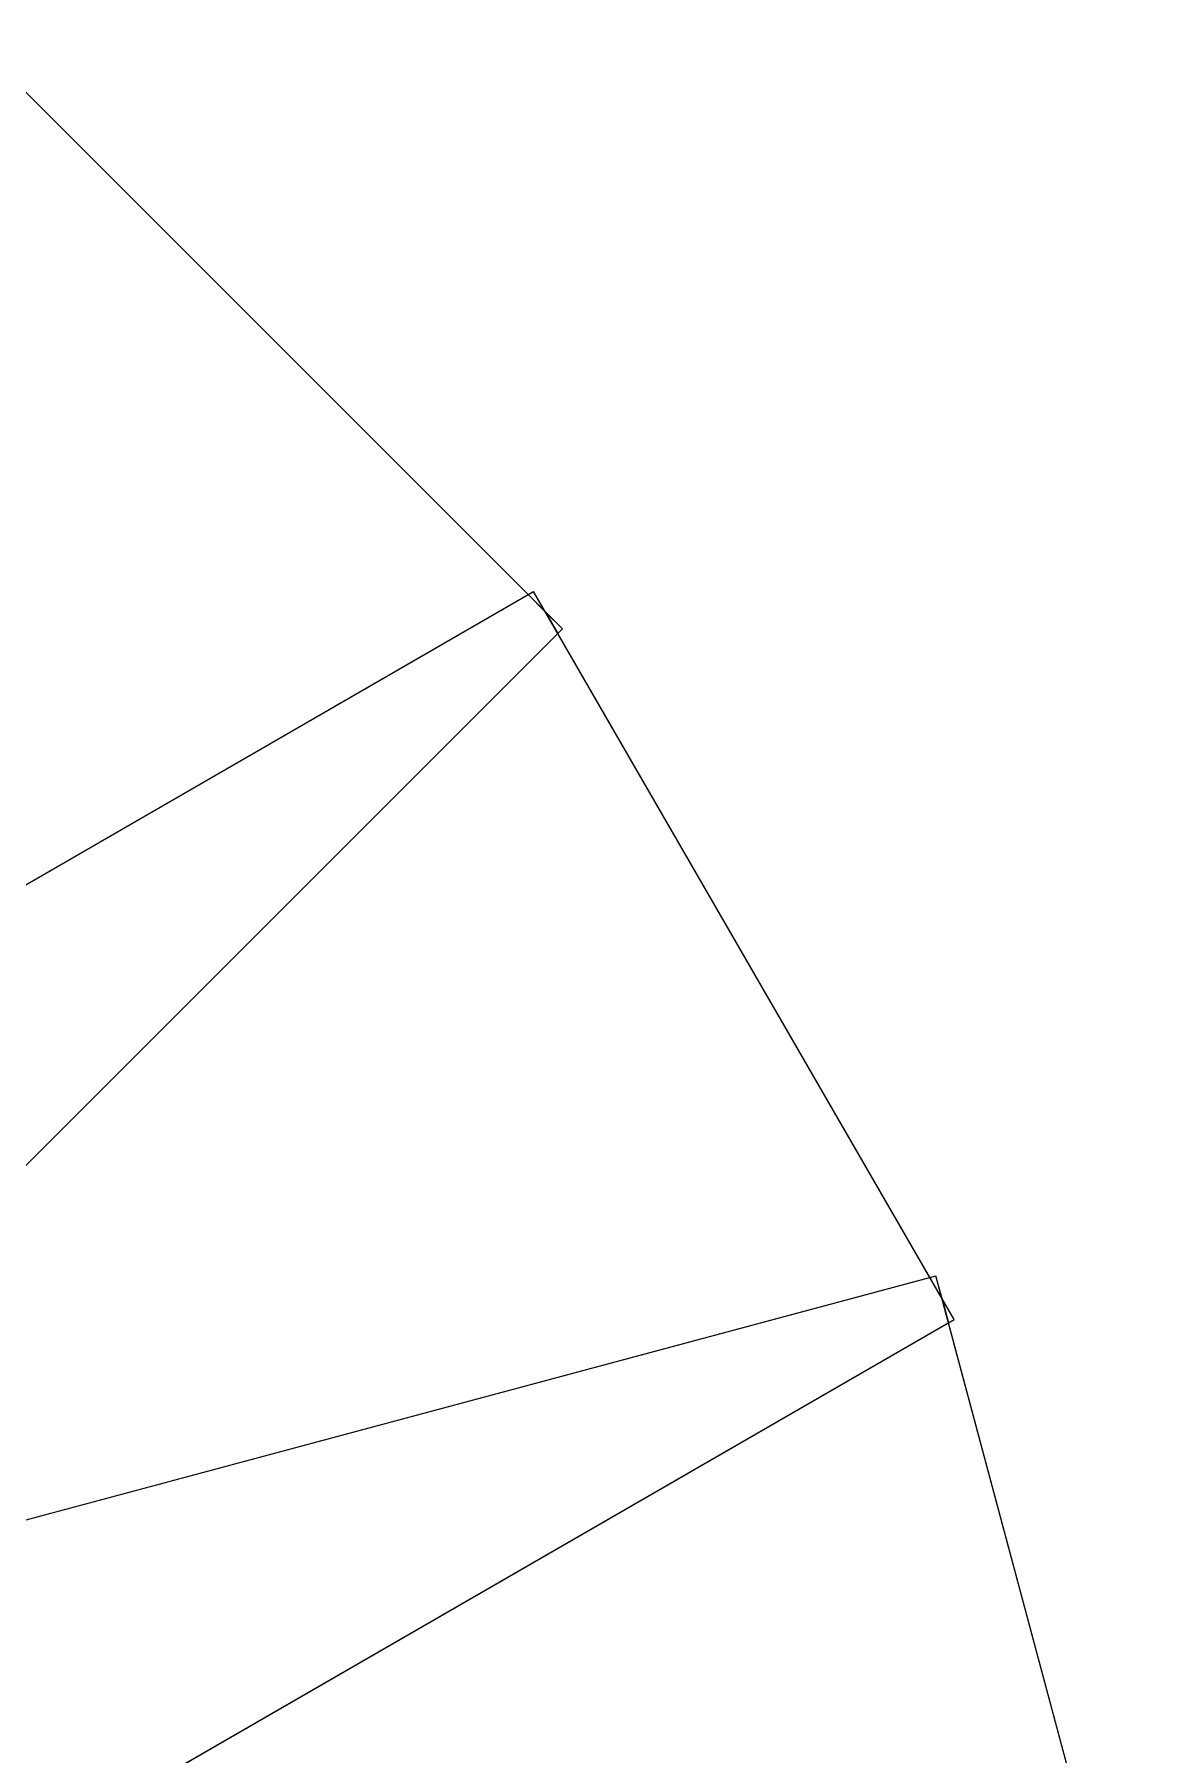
# Model space of a CAD drawing. Header units: millimetres. Extents: x -12.2 to 12.2, y -12.2 to 12.2.
# Drawn here: x 7.68 to 12.21, y 2.86 to 9.82 of the extents above; entities that cross this region are included whole.
import ezdxf

# ---------------------------------------------------------------- set-up
doc = ezdxf.new("R2010")
doc.units = ezdxf.units.MM
doc.layers.add('Part', color=7, linetype='CONTINUOUS')

msp = doc.modelspace()

# ---------------------------------------------------------------- linework, layer by layer
at = {"layer": 'Part'}
for p, q in [((9.6776, 7.5503, 92.25), (7.4119, 9.816, 92.25)), ((9.6776, 7.5503, 74.25), (7.4119, 9.816, 74.25)), ((9.6776, 7.5503, 56.25), (7.4119, 9.816, 56.25)), ((9.6776, 7.5503, 38.25), (7.4119, 9.816, 38.25)), ((9.6776, 7.5503, 20.25), (7.4119, 9.816, 20.25)), ((9.6776, 7.5503, 92.25), (7.4119, 9.816, 92.25)), ((9.6776, 7.5503, 74.25), (7.4119, 9.816, 74.25)), ((9.6776, 7.5503, 56.25), (7.4119, 9.816, 56.25)), ((9.6776, 7.5503, 38.25), (7.4119, 9.816, 38.25)), ((9.6776, 7.5503, 20.25), (7.4119, 9.816, 20.25)), ((9.6776, 7.5503, 2.25), (7.4119, 9.816, 2.25)), ((9.6776, 7.5503, 2.25), (7.4119, 9.816, 2.25)), ((9.816, 7.4119, 94.25), (7.5503, 9.6776, 94.25)), ((9.816, 7.4119, 22.25), (7.5503, 9.6776, 22.25)), ((9.816, 7.4119, 40.25), (7.5503, 9.6776, 40.25)), ((9.816, 7.4119, 58.25), (7.5503, 9.6776, 58.25)), ((9.816, 7.4119, 76.25), (7.5503, 9.6776, 76.25)), ((9.816, 7.4119, 94.25), (7.5503, 9.6776, 94.25)), ((9.816, 7.4119, 76.25), (7.5503, 9.6776, 76.25)), ((9.816, 7.4119, 58.25), (7.5503, 9.6776, 58.25)), ((9.816, 7.4119, 40.25), (7.5503, 9.6776, 40.25)), ((9.816, 7.4119, 22.25), (7.5503, 9.6776, 22.25)), ((9.816, 7.4119, 4.25), (7.5503, 9.6776, 4.25)), ((9.816, 7.4119, 4.25), (7.5503, 9.6776, 4.25)), ((3.2222, 3.8233, 91.5), (9.6999, 7.5632, 91.5)), ((3.2222, 3.8233, 91.5), (9.6999, 7.5632, 91.5)), ((3.2222, 3.8233, 73.5), (9.6999, 7.5632, 73.5)), ((3.2222, 3.8233, 73.5), (9.6999, 7.5632, 73.5)), ((3.2222, 3.8233, 55.5), (9.6999, 7.5632, 55.5)), ((3.2222, 3.8233, 55.5), (9.6999, 7.5632, 55.5)), ((3.2222, 3.8233, 37.5), (9.6999, 7.5632, 37.5)), ((3.2222, 3.8233, 37.5), (9.6999, 7.5632, 37.5)), ((3.2222, 3.8233, 19.5), (9.6999, 7.5632, 19.5)), ((3.2222, 3.8233, 19.5), (9.6999, 7.5632, 19.5)), ((3.2222, 3.8233, 1.5), (9.6999, 7.5632, 1.5)), ((3.2222, 3.8233, 1.5), (9.6999, 7.5632, 1.5)), ((3.2222, 3.8233, 92.25), (9.6776, 7.5503, 92.25)), ((3.2222, 3.8233, 92.25), (9.6776, 7.5503, 92.25)), ((3.2222, 3.8233, 74.25), (9.6776, 7.5503, 74.25)), ((3.2222, 3.8233, 74.25), (9.6776, 7.5503, 74.25)), ((3.2222, 3.8233, 56.25), (9.6776, 7.5503, 56.25)), ((3.2222, 3.8233, 56.25), (9.6776, 7.5503, 56.25)), ((3.2222, 3.8233, 38.25), (9.6776, 7.5503, 38.25)), ((3.2222, 3.8233, 38.25), (9.6776, 7.5503, 38.25)), ((3.2222, 3.8233, 20.25), (9.6776, 7.5503, 20.25)), ((3.2222, 3.8233, 20.25), (9.6776, 7.5503, 20.25)), ((3.2222, 3.8233, 2.25), (9.6776, 7.5503, 2.25)), ((3.2222, 3.8233, 2.25), (9.6776, 7.5503, 2.25)), ((9.6776, 7.5503, 93.5), (9.6999, 7.5632, 93.5)), ((9.6776, 7.5503, 75.5), (9.6999, 7.5632, 75.5)), ((9.6776, 7.5503, 57.5), (9.6999, 7.5632, 57.5)), ((9.6776, 7.5503, 39.5), (9.6999, 7.5632, 39.5)), ((9.6776, 7.5503, 21.5), (9.6999, 7.5632, 21.5)), ((9.6776, 7.5503, 93.5), (9.6999, 7.5632, 93.5)), ((9.6776, 7.5503, 75.5), (9.6999, 7.5632, 75.5)), ((9.6776, 7.5503, 57.5), (9.6999, 7.5632, 57.5)), ((9.6776, 7.5503, 39.5), (9.6999, 7.5632, 39.5)), ((9.6776, 7.5503, 21.5), (9.6999, 7.5632, 21.5)), ((9.6776, 7.5503, 3.5), (9.6999, 7.5632, 3.5)), ((9.6776, 7.5503, 3.5), (9.6999, 7.5632, 3.5)), ((9.6776, 7.5503, 93.5), (9.6776, 7.5503, 92.25)), ((9.6776, 7.5503, 75.5), (9.6776, 7.5503, 74.25)), ((9.6776, 7.5503, 57.5), (9.6776, 7.5503, 56.25)), ((9.6776, 7.5503, 39.5), (9.6776, 7.5503, 38.25)), ((9.6776, 7.5503, 21.5), (9.6776, 7.5503, 20.25)), ((9.6776, 7.5503, 93.5), (9.6776, 7.5503, 92.25)), ((9.748, 7.4799, 93.5), (9.6776, 7.5503, 93.5)), ((9.748, 7.4799, 93.5), (9.6776, 7.5503, 93.5)), ((9.6776, 7.5503, 75.5), (9.6776, 7.5503, 74.25)), ((9.748, 7.4799, 75.5), (9.6776, 7.5503, 75.5)), ((9.748, 7.4799, 75.5), (9.6776, 7.5503, 75.5)), ((9.6776, 7.5503, 57.5), (9.6776, 7.5503, 56.25)), ((9.748, 7.4799, 57.5), (9.6776, 7.5503, 57.5)), ((9.748, 7.4799, 57.5), (9.6776, 7.5503, 57.5)), ((9.6776, 7.5503, 39.5), (9.6776, 7.5503, 38.25)), ((9.748, 7.4799, 39.5), (9.6776, 7.5503, 39.5)), ((9.748, 7.4799, 39.5), (9.6776, 7.5503, 39.5)), ((9.6776, 7.5503, 21.5), (9.6776, 7.5503, 20.25)), ((9.748, 7.4799, 21.5), (9.6776, 7.5503, 21.5)), ((9.748, 7.4799, 21.5), (9.6776, 7.5503, 21.5)), ((9.6776, 7.5503, 3.5), (9.6776, 7.5503, 2.25)), ((9.748, 7.4799, 3.5), (9.6776, 7.5503, 3.5)), ((9.6776, 7.5503, 3.5), (9.6776, 7.5503, 2.25)), ((9.748, 7.4799, 3.5), (9.6776, 7.5503, 3.5)), ((9.6999, 7.5632, 91.5), (9.6999, 7.5632, 93.5)), ((11.302, 4.7883, 91.5), (9.6999, 7.5632, 91.5)), ((9.6999, 7.5632, 73.5), (9.6999, 7.5632, 75.5)), ((11.302, 4.7883, 73.5), (9.6999, 7.5632, 73.5)), ((9.6999, 7.5632, 55.5), (9.6999, 7.5632, 57.5)), ((11.302, 4.7883, 55.5), (9.6999, 7.5632, 55.5)), ((9.6999, 7.5632, 37.5), (9.6999, 7.5632, 39.5)), ((11.302, 4.7883, 37.5), (9.6999, 7.5632, 37.5)), ((9.6999, 7.5632, 19.5), (9.6999, 7.5632, 21.5)), ((11.302, 4.7883, 19.5), (9.6999, 7.5632, 19.5)), ((9.748, 7.4799, 93.5), (9.6999, 7.5632, 93.5)), ((9.6999, 7.5632, 91.5), (9.6999, 7.5632, 93.5)), ((11.302, 4.7883, 91.5), (9.6999, 7.5632, 91.5)), ((9.748, 7.4799, 93.5), (9.6999, 7.5632, 93.5)), ((9.748, 7.4799, 75.5), (9.6999, 7.5632, 75.5)), ((9.6999, 7.5632, 73.5), (9.6999, 7.5632, 75.5)), ((11.302, 4.7883, 73.5), (9.6999, 7.5632, 73.5)), ((9.748, 7.4799, 75.5), (9.6999, 7.5632, 75.5)), ((9.748, 7.4799, 57.5), (9.6999, 7.5632, 57.5)), ((9.6999, 7.5632, 55.5), (9.6999, 7.5632, 57.5)), ((11.302, 4.7883, 55.5), (9.6999, 7.5632, 55.5)), ((9.748, 7.4799, 57.5), (9.6999, 7.5632, 57.5)), ((9.748, 7.4799, 39.5), (9.6999, 7.5632, 39.5)), ((9.6999, 7.5632, 37.5), (9.6999, 7.5632, 39.5)), ((11.302, 4.7883, 37.5), (9.6999, 7.5632, 37.5)), ((9.748, 7.4799, 39.5), (9.6999, 7.5632, 39.5)), ((9.748, 7.4799, 21.5), (9.6999, 7.5632, 21.5)), ((9.6999, 7.5632, 19.5), (9.6999, 7.5632, 21.5)), ((11.302, 4.7883, 19.5), (9.6999, 7.5632, 19.5)), ((9.748, 7.4799, 21.5), (9.6999, 7.5632, 21.5)), ((9.748, 7.4799, 3.5), (9.6999, 7.5632, 3.5)), ((9.6999, 7.5632, 1.5), (9.6999, 7.5632, 3.5)), ((11.302, 4.7883, 1.5), (9.6999, 7.5632, 1.5)), ((9.6999, 7.5632, 1.5), (9.6999, 7.5632, 3.5)), ((11.302, 4.7883, 1.5), (9.6999, 7.5632, 1.5)), ((9.748, 7.4799, 3.5), (9.6999, 7.5632, 3.5)), ((9.748, 7.4799, 92.25), (9.7978, 7.3936, 92.25)), ((9.748, 7.4799, 92.25), (9.748, 7.4799, 93.5)), ((9.748, 7.4799, 92.25), (9.7978, 7.3936, 92.25)), ((9.816, 7.4119, 92.25), (9.748, 7.4799, 92.25)), ((9.748, 7.4799, 92.25), (9.748, 7.4799, 93.5)), ((9.816, 7.4119, 92.25), (9.748, 7.4799, 92.25)), ((9.748, 7.4799, 74.25), (9.748, 7.4799, 75.5)), ((9.816, 7.4119, 74.25), (9.748, 7.4799, 74.25)), ((9.748, 7.4799, 74.25), (9.7978, 7.3936, 74.25)), ((9.748, 7.4799, 74.25), (9.748, 7.4799, 75.5)), ((9.748, 7.4799, 56.25), (9.748, 7.4799, 57.5)), ((9.816, 7.4119, 56.25), (9.748, 7.4799, 56.25)), ((9.748, 7.4799, 56.25), (9.7978, 7.3936, 56.25)), ((9.748, 7.4799, 56.25), (9.748, 7.4799, 57.5)), ((9.748, 7.4799, 38.25), (9.748, 7.4799, 39.5)), ((9.816, 7.4119, 38.25), (9.748, 7.4799, 38.25)), ((9.748, 7.4799, 38.25), (9.7978, 7.3936, 38.25)), ((9.748, 7.4799, 38.25), (9.748, 7.4799, 39.5)), ((9.748, 7.4799, 20.25), (9.748, 7.4799, 21.5)), ((9.816, 7.4119, 20.25), (9.748, 7.4799, 20.25)), ((9.748, 7.4799, 20.25), (9.7978, 7.3936, 20.25)), ((9.748, 7.4799, 20.25), (9.748, 7.4799, 21.5)), ((9.748, 7.4799, 20.25), (9.7978, 7.3936, 20.25)), ((9.816, 7.4119, 20.25), (9.748, 7.4799, 20.25)), ((9.748, 7.4799, 38.25), (9.7978, 7.3936, 38.25)), ((9.816, 7.4119, 38.25), (9.748, 7.4799, 38.25)), ((9.748, 7.4799, 56.25), (9.7978, 7.3936, 56.25)), ((9.816, 7.4119, 56.25), (9.748, 7.4799, 56.25)), ((9.748, 7.4799, 74.25), (9.7978, 7.3936, 74.25)), ((9.816, 7.4119, 74.25), (9.748, 7.4799, 74.25)), ((9.748, 7.4799, 2.25), (9.748, 7.4799, 3.5)), ((9.816, 7.4119, 2.25), (9.748, 7.4799, 2.25)), ((9.748, 7.4799, 2.25), (9.7978, 7.3936, 2.25)), ((9.816, 7.4119, 2.25), (9.748, 7.4799, 2.25)), ((9.748, 7.4799, 2.25), (9.7978, 7.3936, 2.25)), ((9.748, 7.4799, 2.25), (9.748, 7.4799, 3.5)), ((4.527, 2.1228, 94.25), (9.816, 7.4119, 94.25)), ((4.527, 2.1228, 94.25), (9.816, 7.4119, 94.25)), ((4.527, 2.1228, 22.25), (9.816, 7.4119, 22.25)), ((4.527, 2.1228, 22.25), (9.816, 7.4119, 22.25)), ((4.527, 2.1228, 40.25), (9.816, 7.4119, 40.25)), ((4.527, 2.1228, 40.25), (9.816, 7.4119, 40.25)), ((4.527, 2.1228, 58.25), (9.816, 7.4119, 58.25)), ((4.527, 2.1228, 58.25), (9.816, 7.4119, 58.25)), ((4.527, 2.1228, 76.25), (9.816, 7.4119, 76.25)), ((4.527, 2.1228, 76.25), (9.816, 7.4119, 76.25)), ((9.7978, 7.3936, 93.5), (4.527, 2.1228, 93.5)), ((9.7978, 7.3936, 93.5), (4.527, 2.1228, 93.5)), ((9.7978, 7.3936, 21.5), (4.527, 2.1228, 21.5)), ((9.7978, 7.3936, 21.5), (4.527, 2.1228, 21.5)), ((9.7978, 7.3936, 39.5), (4.527, 2.1228, 39.5)), ((9.7978, 7.3936, 39.5), (4.527, 2.1228, 39.5)), ((9.7978, 7.3936, 57.5), (4.527, 2.1228, 57.5)), ((9.7978, 7.3936, 57.5), (4.527, 2.1228, 57.5)), ((9.7978, 7.3936, 75.5), (4.527, 2.1228, 75.5)), ((9.7978, 7.3936, 75.5), (4.527, 2.1228, 75.5)), ((9.7978, 7.3936, 3.5), (4.527, 2.1228, 3.5)), ((9.7978, 7.3936, 3.5), (4.527, 2.1228, 3.5)), ((5.2709, 2.8667, 4.25), (9.816, 7.4119, 4.25)), ((5.2709, 2.8667, 4.25), (9.816, 7.4119, 4.25)), ((9.7978, 7.3936, 92.25), (9.816, 7.4119, 92.25)), ((9.7978, 7.3936, 20.25), (9.816, 7.4119, 20.25)), ((9.7978, 7.3936, 38.25), (9.816, 7.4119, 38.25)), ((9.7978, 7.3936, 56.25), (9.816, 7.4119, 56.25)), ((9.7978, 7.3936, 74.25), (9.816, 7.4119, 74.25)), ((9.7978, 7.3936, 92.25), (9.816, 7.4119, 92.25)), ((9.7978, 7.3936, 20.25), (9.816, 7.4119, 20.25)), ((9.7978, 7.3936, 38.25), (9.816, 7.4119, 38.25)), ((9.7978, 7.3936, 56.25), (9.816, 7.4119, 56.25)), ((9.7978, 7.3936, 74.25), (9.816, 7.4119, 74.25)), ((9.7978, 7.3936, 2.25), (9.816, 7.4119, 2.25)), ((9.7978, 7.3936, 2.25), (9.816, 7.4119, 2.25)), ((11.3999, 4.6187, 93.5), (9.7978, 7.3936, 93.5)), ((9.7978, 7.3936, 92.25), (9.7978, 7.3936, 93.5)), ((11.3999, 4.6187, 21.5), (9.7978, 7.3936, 21.5)), ((9.7978, 7.3936, 20.25), (9.7978, 7.3936, 21.5)), ((11.3999, 4.6187, 39.5), (9.7978, 7.3936, 39.5)), ((9.7978, 7.3936, 38.25), (9.7978, 7.3936, 39.5)), ((11.3999, 4.6187, 57.5), (9.7978, 7.3936, 57.5)), ((9.7978, 7.3936, 56.25), (9.7978, 7.3936, 57.5)), ((11.3999, 4.6187, 75.5), (9.7978, 7.3936, 75.5)), ((9.7978, 7.3936, 74.25), (9.7978, 7.3936, 75.5)), ((11.3999, 4.6187, 93.5), (9.7978, 7.3936, 93.5)), ((9.7978, 7.3936, 92.25), (9.7978, 7.3936, 93.5)), ((11.3999, 4.6187, 75.5), (9.7978, 7.3936, 75.5)), ((9.7978, 7.3936, 74.25), (9.7978, 7.3936, 75.5)), ((11.3999, 4.6187, 57.5), (9.7978, 7.3936, 57.5)), ((9.7978, 7.3936, 56.25), (9.7978, 7.3936, 57.5)), ((11.3999, 4.6187, 39.5), (9.7978, 7.3936, 39.5)), ((9.7978, 7.3936, 38.25), (9.7978, 7.3936, 39.5)), ((11.3999, 4.6187, 21.5), (9.7978, 7.3936, 21.5)), ((9.7978, 7.3936, 20.25), (9.7978, 7.3936, 21.5)), ((9.7978, 7.3936, 2.25), (9.7978, 7.3936, 3.5)), ((11.3999, 4.6187, 3.5), (9.7978, 7.3936, 3.5)), ((11.3999, 4.6187, 3.5), (9.7978, 7.3936, 3.5)), ((9.7978, 7.3936, 2.25), (9.7978, 7.3936, 3.5)), ((9.816, 7.4119, 92.25), (9.816, 7.4119, 94.25)), ((9.816, 7.4119, 20.25), (9.816, 7.4119, 22.25)), ((9.816, 7.4119, 38.25), (9.816, 7.4119, 40.25)), ((9.816, 7.4119, 56.25), (9.816, 7.4119, 58.25)), ((9.816, 7.4119, 74.25), (9.816, 7.4119, 76.25)), ((9.816, 7.4119, 92.25), (9.816, 7.4119, 94.25)), ((9.816, 7.4119, 74.25), (9.816, 7.4119, 76.25)), ((9.816, 7.4119, 56.25), (9.816, 7.4119, 58.25)), ((9.816, 7.4119, 38.25), (9.816, 7.4119, 40.25)), ((9.816, 7.4119, 20.25), (9.816, 7.4119, 22.25)), ((9.816, 7.4119, 2.25), (9.816, 7.4119, 4.25)), ((9.816, 7.4119, 2.25), (9.816, 7.4119, 4.25)), ((4.1019, 2.8591, 90.75), (11.3269, 4.795, 90.75)), ((4.1019, 2.8591, 90.75), (11.3269, 4.795, 90.75)), ((4.1019, 2.8591, 72.75), (11.3269, 4.795, 72.75)), ((4.1019, 2.8591, 72.75), (11.3269, 4.795, 72.75)), ((4.1019, 2.8591, 54.75), (11.3269, 4.795, 54.75)), ((4.1019, 2.8591, 54.75), (11.3269, 4.795, 54.75)), ((4.1019, 2.8591, 36.75), (11.3269, 4.795, 36.75)), ((4.1019, 2.8591, 36.75), (11.3269, 4.795, 36.75)), ((4.1019, 2.8591, 18.75), (11.3269, 4.795, 18.75)), ((4.1019, 2.8591, 18.75), (11.3269, 4.795, 18.75)), ((4.1019, 2.8591, 0.75), (11.3269, 4.795, 0.75)), ((4.1019, 2.8591, 0.75), (11.3269, 4.795, 0.75)), ((4.1019, 2.8591, 91.5), (11.302, 4.7883, 91.5)), ((4.1019, 2.8591, 91.5), (11.302, 4.7883, 91.5)), ((4.1019, 2.8591, 73.5), (11.302, 4.7883, 73.5)), ((4.1019, 2.8591, 73.5), (11.302, 4.7883, 73.5)), ((4.1019, 2.8591, 55.5), (11.302, 4.7883, 55.5)), ((4.1019, 2.8591, 55.5), (11.302, 4.7883, 55.5)), ((4.1019, 2.8591, 37.5), (11.302, 4.7883, 37.5)), ((4.1019, 2.8591, 37.5), (11.302, 4.7883, 37.5)), ((4.1019, 2.8591, 19.5), (11.302, 4.7883, 19.5)), ((4.1019, 2.8591, 19.5), (11.302, 4.7883, 19.5)), ((4.1019, 2.8591, 1.5), (11.302, 4.7883, 1.5)), ((4.1019, 2.8591, 1.5), (11.302, 4.7883, 1.5)), ((11.302, 4.7883, 92.75), (11.3269, 4.795, 92.75)), ((11.302, 4.7883, 74.75), (11.3269, 4.795, 74.75)), ((11.302, 4.7883, 56.75), (11.3269, 4.795, 56.75)), ((11.302, 4.7883, 38.75), (11.3269, 4.795, 38.75)), ((11.302, 4.7883, 20.75), (11.3269, 4.795, 20.75)), ((11.302, 4.7883, 92.75), (11.3269, 4.795, 92.75)), ((11.302, 4.7883, 74.75), (11.3269, 4.795, 74.75)), ((11.302, 4.7883, 56.75), (11.3269, 4.795, 56.75)), ((11.302, 4.7883, 38.75), (11.3269, 4.795, 38.75)), ((11.302, 4.7883, 20.75), (11.3269, 4.795, 20.75)), ((11.302, 4.7883, 2.75), (11.3269, 4.795, 2.75)), ((11.302, 4.7883, 2.75), (11.3269, 4.795, 2.75)), ((11.302, 4.7883, 92.75), (11.302, 4.7883, 91.5)), ((11.302, 4.7883, 74.75), (11.302, 4.7883, 73.5)), ((11.302, 4.7883, 56.75), (11.302, 4.7883, 55.5)), ((11.302, 4.7883, 38.75), (11.302, 4.7883, 37.5)), ((11.302, 4.7883, 20.75), (11.302, 4.7883, 19.5)), ((11.302, 4.7883, 92.75), (11.302, 4.7883, 91.5)), ((11.3518, 4.7021, 92.75), (11.302, 4.7883, 92.75)), ((11.3518, 4.7021, 92.75), (11.302, 4.7883, 92.75)), ((11.302, 4.7883, 74.75), (11.302, 4.7883, 73.5)), ((11.3518, 4.7021, 74.75), (11.302, 4.7883, 74.75)), ((11.3518, 4.7021, 74.75), (11.302, 4.7883, 74.75)), ((11.302, 4.7883, 56.75), (11.302, 4.7883, 55.5)), ((11.3518, 4.7021, 56.75), (11.302, 4.7883, 56.75)), ((11.3518, 4.7021, 56.75), (11.302, 4.7883, 56.75)), ((11.302, 4.7883, 38.75), (11.302, 4.7883, 37.5)), ((11.3518, 4.7021, 38.75), (11.302, 4.7883, 38.75)), ((11.3518, 4.7021, 38.75), (11.302, 4.7883, 38.75)), ((11.302, 4.7883, 20.75), (11.302, 4.7883, 19.5)), ((11.3518, 4.7021, 20.75), (11.302, 4.7883, 20.75)), ((11.3518, 4.7021, 20.75), (11.302, 4.7883, 20.75)), ((11.302, 4.7883, 2.75), (11.302, 4.7883, 1.5)), ((11.3518, 4.7021, 2.75), (11.302, 4.7883, 2.75)), ((11.302, 4.7883, 2.75), (11.302, 4.7883, 1.5)), ((11.3518, 4.7021, 2.75), (11.302, 4.7883, 2.75)), ((11.3518, 4.7021, 92.75), (11.3269, 4.795, 92.75)), ((11.3269, 4.795, 90.75), (11.3269, 4.795, 92.75)), ((12.1562, 1.7, 90.75), (11.3269, 4.795, 90.75)), ((11.3269, 4.795, 90.75), (11.3269, 4.795, 92.75)), ((12.1562, 1.7, 90.75), (11.3269, 4.795, 90.75)), ((11.3269, 4.795, 72.75), (11.3269, 4.795, 74.75)), ((12.1562, 1.7, 72.75), (11.3269, 4.795, 72.75)), ((11.3269, 4.795, 54.75), (11.3269, 4.795, 56.75)), ((12.1562, 1.7, 54.75), (11.3269, 4.795, 54.75)), ((11.3269, 4.795, 36.75), (11.3269, 4.795, 38.75)), ((12.1562, 1.7, 36.75), (11.3269, 4.795, 36.75)), ((11.3269, 4.795, 18.75), (11.3269, 4.795, 20.75)), ((12.1562, 1.7, 18.75), (11.3269, 4.795, 18.75)), ((11.3518, 4.7021, 92.75), (11.3269, 4.795, 92.75)), ((11.3518, 4.7021, 74.75), (11.3269, 4.795, 74.75)), ((11.3269, 4.795, 72.75), (11.3269, 4.795, 74.75)), ((12.1562, 1.7, 72.75), (11.3269, 4.795, 72.75)), ((11.3518, 4.7021, 74.75), (11.3269, 4.795, 74.75)), ((11.3518, 4.7021, 56.75), (11.3269, 4.795, 56.75)), ((11.3269, 4.795, 54.75), (11.3269, 4.795, 56.75)), ((12.1562, 1.7, 54.75), (11.3269, 4.795, 54.75)), ((11.3518, 4.7021, 56.75), (11.3269, 4.795, 56.75)), ((11.3518, 4.7021, 38.75), (11.3269, 4.795, 38.75)), ((11.3269, 4.795, 36.75), (11.3269, 4.795, 38.75)), ((12.1562, 1.7, 36.75), (11.3269, 4.795, 36.75)), ((11.3518, 4.7021, 38.75), (11.3269, 4.795, 38.75)), ((11.3518, 4.7021, 20.75), (11.3269, 4.795, 20.75)), ((11.3269, 4.795, 18.75), (11.3269, 4.795, 20.75)), ((12.1562, 1.7, 18.75), (11.3269, 4.795, 18.75)), ((11.3518, 4.7021, 20.75), (11.3269, 4.795, 20.75)), ((11.3269, 4.795, 0.75), (11.3269, 4.795, 2.75)), ((12.1562, 1.7, 0.75), (11.3269, 4.795, 0.75)), ((11.3518, 4.7021, 2.75), (11.3269, 4.795, 2.75)), ((11.3269, 4.795, 0.75), (11.3269, 4.795, 2.75)), ((12.1562, 1.7, 0.75), (11.3269, 4.795, 0.75)), ((11.3518, 4.7021, 2.75), (11.3269, 4.795, 2.75)), ((11.3518, 4.7021, 91.5), (11.3776, 4.6058, 91.5)), ((11.3518, 4.7021, 91.5), (11.3518, 4.7021, 92.75)), ((11.3518, 4.7021, 91.5), (11.3776, 4.6058, 91.5)), ((11.3999, 4.6187, 91.5), (11.3518, 4.7021, 91.5)), ((11.3518, 4.7021, 91.5), (11.3518, 4.7021, 92.75)), ((11.3999, 4.6187, 91.5), (11.3518, 4.7021, 91.5)), ((11.3518, 4.7021, 73.5), (11.3518, 4.7021, 74.75)), ((11.3999, 4.6187, 73.5), (11.3518, 4.7021, 73.5)), ((11.3518, 4.7021, 73.5), (11.3776, 4.6058, 73.5)), ((11.3518, 4.7021, 73.5), (11.3518, 4.7021, 74.75)), ((11.3518, 4.7021, 55.5), (11.3518, 4.7021, 56.75)), ((11.3999, 4.6187, 55.5), (11.3518, 4.7021, 55.5)), ((11.3518, 4.7021, 55.5), (11.3776, 4.6058, 55.5)), ((11.3518, 4.7021, 55.5), (11.3518, 4.7021, 56.75)), ((11.3518, 4.7021, 37.5), (11.3518, 4.7021, 38.75)), ((11.3999, 4.6187, 37.5), (11.3518, 4.7021, 37.5)), ((11.3518, 4.7021, 37.5), (11.3776, 4.6058, 37.5)), ((11.3518, 4.7021, 37.5), (11.3518, 4.7021, 38.75)), ((11.3518, 4.7021, 19.5), (11.3518, 4.7021, 20.75)), ((11.3999, 4.6187, 19.5), (11.3518, 4.7021, 19.5)), ((11.3518, 4.7021, 19.5), (11.3776, 4.6058, 19.5)), ((11.3518, 4.7021, 19.5), (11.3518, 4.7021, 20.75)), ((11.3518, 4.7021, 19.5), (11.3776, 4.6058, 19.5)), ((11.3999, 4.6187, 19.5), (11.3518, 4.7021, 19.5)), ((11.3518, 4.7021, 37.5), (11.3776, 4.6058, 37.5)), ((11.3999, 4.6187, 37.5), (11.3518, 4.7021, 37.5)), ((11.3518, 4.7021, 55.5), (11.3776, 4.6058, 55.5)), ((11.3999, 4.6187, 55.5), (11.3518, 4.7021, 55.5)), ((11.3518, 4.7021, 73.5), (11.3776, 4.6058, 73.5)), ((11.3999, 4.6187, 73.5), (11.3518, 4.7021, 73.5)), ((11.3518, 4.7021, 1.5), (11.3518, 4.7021, 2.75)), ((11.3999, 4.6187, 1.5), (11.3518, 4.7021, 1.5)), ((11.3518, 4.7021, 1.5), (11.3776, 4.6058, 1.5)), ((11.3518, 4.7021, 1.5), (11.3518, 4.7021, 2.75)), ((11.3518, 4.7021, 1.5), (11.3776, 4.6058, 1.5)), ((11.3999, 4.6187, 1.5), (11.3518, 4.7021, 1.5)), ((4.9222, 0.8788, 93.5), (11.3999, 4.6187, 93.5)), ((4.9222, 0.8788, 93.5), (11.3999, 4.6187, 93.5)), ((4.9222, 0.8788, 21.5), (11.3999, 4.6187, 21.5)), ((4.9222, 0.8788, 21.5), (11.3999, 4.6187, 21.5)), ((4.9222, 0.8788, 39.5), (11.3999, 4.6187, 39.5)), ((4.9222, 0.8788, 39.5), (11.3999, 4.6187, 39.5)), ((4.9222, 0.8788, 57.5), (11.3999, 4.6187, 57.5)), ((4.9222, 0.8788, 57.5), (11.3999, 4.6187, 57.5)), ((4.9222, 0.8788, 75.5), (11.3999, 4.6187, 75.5)), ((4.9222, 0.8788, 75.5), (11.3999, 4.6187, 75.5)), ((4.9222, 0.8788, 3.5), (11.3999, 4.6187, 3.5)), ((4.9222, 0.8788, 3.5), (11.3999, 4.6187, 3.5)), ((11.3776, 4.6058, 92.75), (4.9222, 0.8788, 92.75)), ((11.3776, 4.6058, 92.75), (4.9222, 0.8788, 92.75)), ((11.3776, 4.6058, 20.75), (4.9222, 0.8788, 20.75)), ((11.3776, 4.6058, 20.75), (4.9222, 0.8788, 20.75)), ((11.3776, 4.6058, 38.75), (4.9222, 0.8788, 38.75)), ((11.3776, 4.6058, 38.75), (4.9222, 0.8788, 38.75)), ((11.3776, 4.6058, 56.75), (4.9222, 0.8788, 56.75)), ((11.3776, 4.6058, 56.75), (4.9222, 0.8788, 56.75)), ((11.3776, 4.6058, 74.75), (4.9222, 0.8788, 74.75)), ((11.3776, 4.6058, 74.75), (4.9222, 0.8788, 74.75)), ((11.3776, 4.6058, 2.75), (4.9222, 0.8788, 2.75)), ((11.3776, 4.6058, 2.75), (4.9222, 0.8788, 2.75)), ((11.3776, 4.6058, 91.5), (11.3999, 4.6187, 91.5)), ((11.3776, 4.6058, 19.5), (11.3999, 4.6187, 19.5)), ((11.3776, 4.6058, 37.5), (11.3999, 4.6187, 37.5)), ((11.3776, 4.6058, 55.5), (11.3999, 4.6187, 55.5)), ((11.3776, 4.6058, 73.5), (11.3999, 4.6187, 73.5)), ((11.3776, 4.6058, 91.5), (11.3999, 4.6187, 91.5)), ((11.3776, 4.6058, 19.5), (11.3999, 4.6187, 19.5)), ((11.3776, 4.6058, 37.5), (11.3999, 4.6187, 37.5)), ((11.3776, 4.6058, 55.5), (11.3999, 4.6187, 55.5)), ((11.3776, 4.6058, 73.5), (11.3999, 4.6187, 73.5)), ((11.3776, 4.6058, 1.5), (11.3999, 4.6187, 1.5)), ((11.3776, 4.6058, 1.5), (11.3999, 4.6187, 1.5)), ((12.2069, 1.5108, 92.75), (11.3776, 4.6058, 92.75)), ((11.3776, 4.6058, 91.5), (11.3776, 4.6058, 92.75)), ((12.2069, 1.5108, 92.75), (11.3776, 4.6058, 92.75)), ((11.3776, 4.6058, 91.5), (11.3776, 4.6058, 92.75)), ((12.2069, 1.5108, 20.75), (11.3776, 4.6058, 20.75)), ((11.3776, 4.6058, 19.5), (11.3776, 4.6058, 20.75)), ((12.2069, 1.5108, 38.75), (11.3776, 4.6058, 38.75)), ((11.3776, 4.6058, 37.5), (11.3776, 4.6058, 38.75)), ((12.2069, 1.5108, 56.75), (11.3776, 4.6058, 56.75)), ((11.3776, 4.6058, 55.5), (11.3776, 4.6058, 56.75)), ((12.2069, 1.5108, 74.75), (11.3776, 4.6058, 74.75)), ((11.3776, 4.6058, 73.5), (11.3776, 4.6058, 74.75)), ((12.2069, 1.5108, 74.75), (11.3776, 4.6058, 74.75)), ((11.3776, 4.6058, 73.5), (11.3776, 4.6058, 74.75)), ((12.2069, 1.5108, 56.75), (11.3776, 4.6058, 56.75)), ((11.3776, 4.6058, 55.5), (11.3776, 4.6058, 56.75)), ((12.2069, 1.5108, 38.75), (11.3776, 4.6058, 38.75)), ((11.3776, 4.6058, 37.5), (11.3776, 4.6058, 38.75)), ((12.2069, 1.5108, 20.75), (11.3776, 4.6058, 20.75)), ((11.3776, 4.6058, 19.5), (11.3776, 4.6058, 20.75)), ((12.2069, 1.5108, 2.75), (11.3776, 4.6058, 2.75)), ((11.3776, 4.6058, 1.5), (11.3776, 4.6058, 2.75)), ((12.2069, 1.5108, 2.75), (11.3776, 4.6058, 2.75)), ((11.3776, 4.6058, 1.5), (11.3776, 4.6058, 2.75)), ((11.3999, 4.6187, 91.5), (11.3999, 4.6187, 93.5)), ((11.3999, 4.6187, 19.5), (11.3999, 4.6187, 21.5)), ((11.3999, 4.6187, 37.5), (11.3999, 4.6187, 39.5)), ((11.3999, 4.6187, 55.5), (11.3999, 4.6187, 57.5)), ((11.3999, 4.6187, 73.5), (11.3999, 4.6187, 75.5)), ((11.3999, 4.6187, 91.5), (11.3999, 4.6187, 93.5)), ((11.3999, 4.6187, 73.5), (11.3999, 4.6187, 75.5)), ((11.3999, 4.6187, 55.5), (11.3999, 4.6187, 57.5)), ((11.3999, 4.6187, 37.5), (11.3999, 4.6187, 39.5)), ((11.3999, 4.6187, 19.5), (11.3999, 4.6187, 21.5)), ((11.3999, 4.6187, 1.5), (11.3999, 4.6187, 3.5)), ((11.3999, 4.6187, 1.5), (11.3999, 4.6187, 3.5))]:
    msp.add_line(p, q, dxfattribs=at)

doc.saveas('drawing.dxf')
